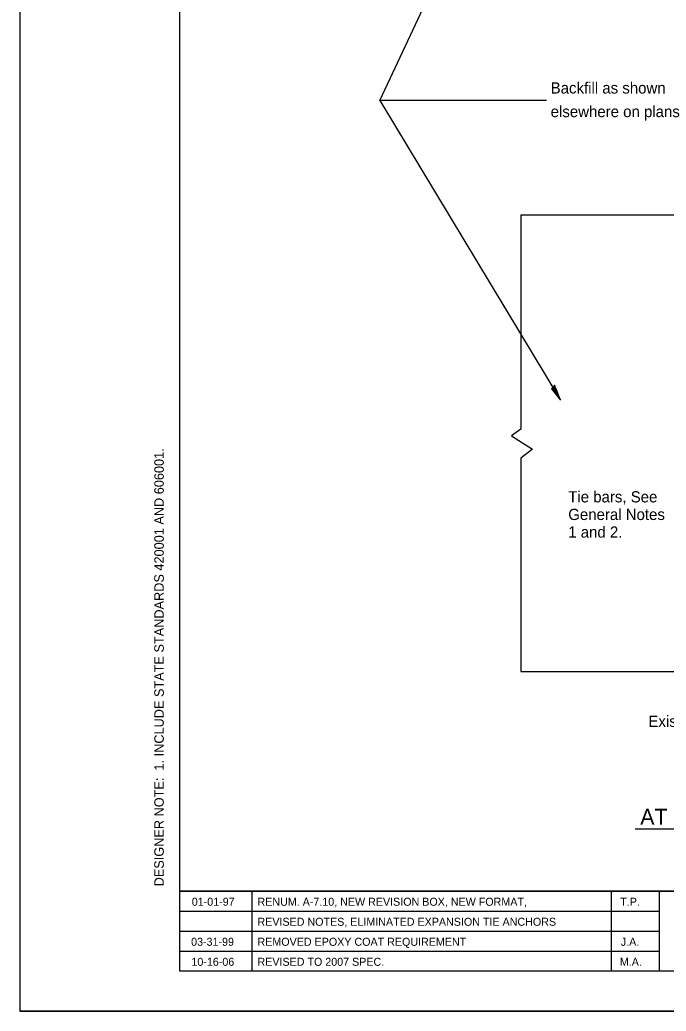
# Model space of a CAD drawing. Extents: x 116921 to 126621, y 61351 to 76334.
# Drawn here: x 116921 to 117325, y 64951 to 65570 of the extents above; entities that cross this region are included whole.
import ezdxf

# ---------------------------------------------------------------- set-up
doc = ezdxf.new("R2010")
doc.units = 0
for name, color, linetype in [('Default', 7, 'Continuous'), ('Sheets_50 Reference Boundary', 7, 'Continuous'), ('Sheets_General Details', 7, 'Continuous'), ('Sheets_Printer Plotting Border', 7, 'Continuous')]:
    doc.layers.add(name, color=color, linetype=linetype)

msp = doc.modelspace()

# ---------------------------------------------------------------- linework, layer by layer
at = {"layer": 'Default'}
for points in [[(117253.97, 65340.22), (117252.95, 65339.25), (117255.46, 65336.23), (117258.6, 65332.29), (117256.47, 65337.24), (117254.76, 65341.66), (117253.97, 65340.22), (117253.4, 65339.41), (117256.87, 65335.17), (117254.7, 65340.78), (117254.15, 65339.43), (117255.58, 65337.38), (117254.65, 65339.61)], [(117255.12, 65338.24), (117254.36, 65337.51), (117256.25, 65335.25), (117258.6, 65332.29), (117257, 65336), (117255.72, 65339.32), (117255.12, 65338.24), (117254.7, 65337.63), (117257.3, 65334.45), (117255.67, 65338.66), (117255.26, 65337.64), (117256.33, 65336.11), (117255.64, 65337.78)]]:
    msp.add_lwpolyline(points, dxfattribs=at)
at = {"layer": 'Sheets_50 Reference Boundary'}
msp.add_lwpolyline([(117020.81, 66025.58), (118595.81, 66025.58), (118595.81, 65025.59), (117020.81, 65025.59)], close=True, dxfattribs=at)
at = {"layer": 'Sheets_General Details'}
for p, q in [((116920.81, 66050.59), (116920.81, 64950.59)), ((117145.69, 65519.4), (117256.8, 65755.85)), ((117249.72, 65519.4), (117145.69, 65519.4)), ((117145.69, 65519.4), (117258.6, 65332.29)), ((117368.81, 65447.72), (117233.74, 65447.72)), ((117233.74, 65447.72), (117233.74, 65314.1)), ((117233.74, 65314.1), (117227.98, 65309.96)), ((117227.98, 65309.96), (117240.95, 65301.68)), ((117240.95, 65301.68), (117233.74, 65296.09)), ((117233.74, 65296.09), (117233.74, 65162.65)), ((117233.74, 65162.65), (117368.81, 65162.65)), ((117305.2, 65064.47), (117569.79, 65064.47)), ((117020.81, 65025.59), (118595.81, 65025.59)), ((117065.81, 65025.59), (117065.81, 64975.59)), ((117290.17, 65025.59), (117290.17, 64975.59)), ((117320.17, 65025.59), (117320.17, 64975.59)), ((117020.81, 65013.09), (117320.17, 65013.09)), ((117020.81, 65000.59), (117320.17, 65000.59)), ((117020.81, 64988.09), (117320.17, 64988.09)), ((118620.81, 64950.59), (116920.81, 64950.59))]:
    msp.add_line(p, q, dxfattribs=at)
msp.add_lwpolyline([(117020.81, 66025.59), (118595.81, 66025.59), (118595.81, 64975.59), (117020.81, 64975.59)], close=True, dxfattribs=at)
at = {"layer": 'Sheets_Printer Plotting Border'}
msp.add_lwpolyline([(116920.81, 64950.59), (118620.81, 64950.59), (118620.81, 66050.59), (116920.81, 66050.59)], close=True, dxfattribs=at)

# ---------------------------------------------------------------- texts
at = {"layer": 'Sheets_General Details'}
for s, height, p in [('Backfill as shown', 7, (117252.38, 65523.73)), ('elsewhere on plans', 7, (117252.38, 65508.98)), ('Tie bars, See', 7, (117263.35, 65268.35)), ('General Notes ', 7, (117263.35, 65257.35)), ('1 and 2.', 7, (117263.35, 65246.35)), ('Existing P.C.C. pavement', 7, (117313.41, 65128.17)), ('AT EDGE OF EXISTING PAVEMENT', 10, (117308.3, 65066.98)), ('01-01-97', 5, (117028.21, 65016.44)), ('RENUM. A-7.10, NEW REVISION BOX, NEW FORMAT,   ', 5, (117069.25, 65016.43)), (' T.P. ', 5, (117293.96, 65016.43)), ('REVISED NOTES, ELIMINATED EXPANSION TIE ANCHORS', 5, (117069.25, 65003.93)), ('03-31-99', 5, (117027.78, 64991.44)), ('REMOVED EPOXY COAT REQUIREMENT                 ', 5, (117069.25, 64991.43)), (' J.A. ', 5, (117294.35, 64991.43)), ('10-16-06', 5, (117027.98, 64978.94)), ('REVISED TO 2007 SPEC.                          ', 5, (117069.25, 64978.93)), (' M.A. ', 5, (117293.72, 64978.93))]:
    msp.add_text(s, height=height, dxfattribs=at).set_placement(p)
msp.add_text('DESIGNER NOTE:  1. INCLUDE STATE STANDARDS 420001 AND 606001.', height=5.938, rotation=90, dxfattribs=at).set_placement((117010.73, 65028.55))

doc.saveas('drawing.dxf')
